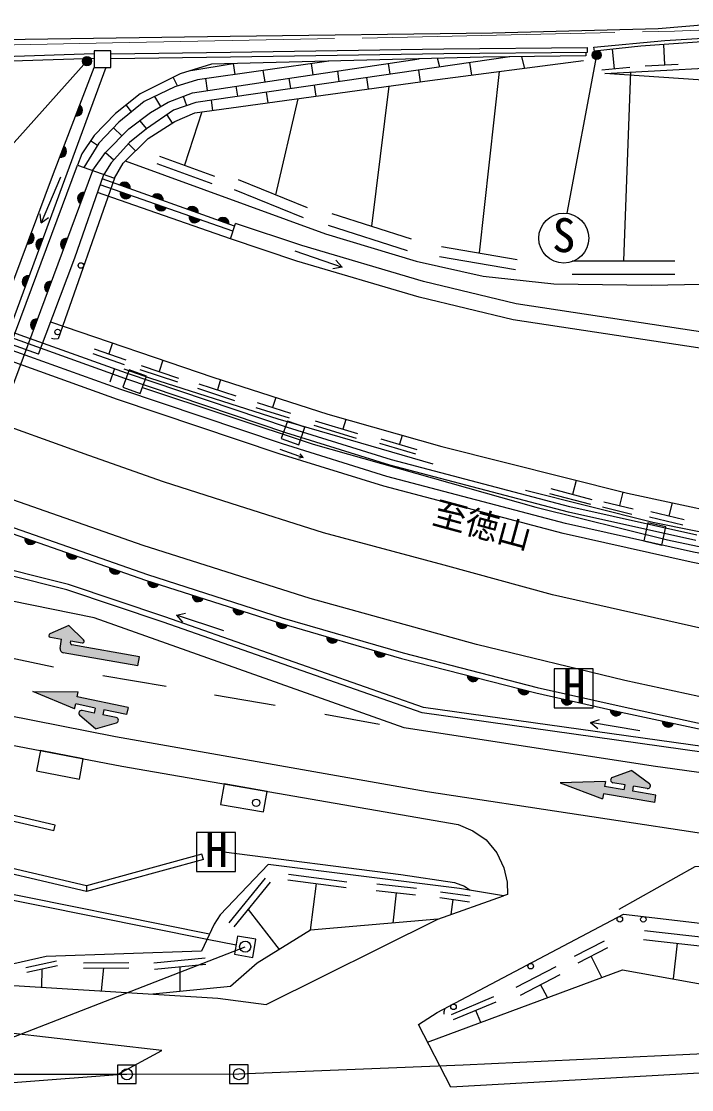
# Model space of a CAD drawing. Units: millimetres at full size, sheet at 1:1000; details may follow other scales. Extents: x -26383562 to 680000, y -222580654 to 380000.
# Drawn here: x 208069 to 244280, y 242516 to 300212 of the extents above; entities that cross this region are included whole.
import ezdxf
from ezdxf.enums import TextEntityAlignment as Align

# ---------------------------------------------------------------- set-up
doc = ezdxf.new("R2010")
doc.units = ezdxf.units.MM
doc.header["$LTSCALE"] = 1000
doc.linetypes.add('CHAIN', pattern=[18.5, 12, -1.5, 3.5, -1.5])
for name, color, linetype, lineweight in [('M-BGD', 7, 'Continuous', 25), ('M-BGD-EXST', 7, 'Continuous', 25), ('M-BMK', 2, 'CHAIN', 13), ('M-STR-STR3', 7, 'Continuous', 25), ('M-STR-STRC', 7, 'Continuous', 25)]:
    doc.layers.add(name, color=color, linetype=linetype, lineweight=lineweight)
doc.layers.add('M-BMK-HTXT', color=7, linetype='Continuous')
doc.styles.add('ＭＳ ゴシック', font='')
doc.styles.get('ＭＳ ゴシック').set_extended_font_data('MS Gothic')

msp = doc.modelspace()

# ---------------------------------------------------------------- hatches: boundary and pattern name
at = {"layer": 'M-BGD'}
for points in [[(211222, 295695), (210998, 295111, 0.84072)], [(210361, 293455), (210136, 292871, 0.84072)], [(213366, 291375), (213955, 291164, 0.84072)], [(211264, 290379), (211482, 290966, 0.84072)], [(213997, 290798), (213406, 291004, 0.84072)], [(215133, 290741), (215722, 290529, 0.84072)], [(215892, 290138), (215301, 290344, 0.84072)], [(217027, 290061), (217616, 289849, 0.84072)], [(217719, 289502), (217128, 289708, 0.84072)], [(218686, 289465), (219275, 289253, 0.84072)], [(208603, 288792), (208384, 288206, 0.84072)], [(210341, 287895), (210559, 288481, 0.84072)], [(209005, 287881), (209221, 288469, 0.84072)], [(208265, 285872), (208481, 286459, 0.84072)], [(209481, 285581), (209699, 286168, 0.84072)], [(208725, 283548), (208943, 284134, 0.84072)], [(208842, 272114), (208251, 272321, 0.84072)], [(211102, 271324), (210511, 271531, 0.84072)], [(213422, 270513), (212832, 270720, 0.84072)], [(215489, 269812), (214893, 270002, 0.84072)], [(217899, 269042), (217302, 269233, 0.84072)], [(220107, 268337), (219511, 268528, 0.84072)], [(222439, 267602), (221841, 267784, 0.84072)], [(225158, 266812), (224557, 266987, 0.84072)], [(227745, 266059), (227144, 266234, 0.84072)], [(232766, 264739), (232160, 264895, 0.84072)], [(235513, 264033), (234907, 264189, 0.84072)], [(237853, 263494), (237242, 263632, 0.84072)], [(240491, 262899), (239880, 263037, 0.84072)], [(243302, 262294), (242691, 262426, 0.84072)]]:
    msp.add_hatch(color=256, dxfattribs=at).paths.add_polyline_path(points)
at = {"layer": 'M-BGD-EXST'}
for points in [[(211395, 297947, 1), (211834, 298186, 0.41421), (211495, 298286, 0.41421)], [(238929, 298274, 1), (239368, 298513, 0.41421), (239029, 298613, 0.41421)]]:
    msp.add_hatch(color=256, dxfattribs=at).paths.add_polyline_path(points)
at = {"layer": 'M-STR-STRC'}
for points in [[(210738, 266753), (211348, 266646, 0.74206), (211434, 266817), (210629, 267584), (209612, 267136, 0.74206), (209635, 266946), (210245, 266839), (210159, 266346, 0.41388), (210322, 266115), (214366, 265407), (214452, 265900), (210802, 266539, -0.41421), (210721, 266654)], [(212462, 262761), (212518, 263030), (213757, 262773), (213837, 263162), (211085, 263733), (211141, 264002), (208697, 264025), (210948, 263074), (211004, 263344), (212061, 263125), (212005, 262855), (211349, 262991, 0.77336), (211221, 262731), (212066, 262000), (213200, 262318, 0.78564), (213190, 262610)], [(241148, 258902), (241882, 258779, 0.78564), (241996, 259047), (241054, 259754), (240002, 259379, 0.77336), (240027, 259089), (240688, 258979), (240643, 258707), (239578, 258886), (239623, 259157), (237181, 259085), (239467, 258222), (239512, 258494), (242285, 258029), (242351, 258421), (241103, 258630)]]:
    msp.add_hatch(color=256, dxfattribs=at).paths.add_polyline_path(points)

# ---------------------------------------------------------------- linework, layer by layer
at = {"layer": 'M-BGD'}
for p, q in [((242757, 298954), (242818, 297865)), ((235091, 298304), (235244, 297675)), ((238659, 298548), (238656, 298798)), ((239989, 298709), (240087, 297657)), ((217224, 297558), (219511, 297938)), ((219511, 297938), (219595, 297349)), ((223832, 297332), (223747, 297936)), ((227993, 297358), (227905, 297943)), ((230673, 297747), (230556, 298216)), ((232397, 297306), (232299, 297983)), ((239437, 297596), (240937, 297736)), ((241761, 297806), (243556, 297907)), ((216508, 296728), (216275, 297191)), ((221237, 296942), (221127, 297566)), ((222626, 296580), (222542, 297138)), ((225247, 296960), (225161, 297531)), ((226825, 296557), (226735, 297176)), ((229634, 296943), (229541, 297583)), ((233882, 297499), (232804, 287703)), ((240975, 297479), (240601, 287276)), ((218125, 296477), (218033, 297128)), ((219757, 296164), (219675, 296709)), ((223990, 296168), (223903, 296765)), ((227922, 296708), (226978, 289150)), ((215265, 296156), (215583, 295612)), ((216813, 296164), (216991, 295660)), ((221403, 295812), (221319, 296391)), ((223000, 296032), (221801, 290851)), ((214019, 295325), (213728, 295698)), ((218319, 295955), (218396, 295399)), ((214453, 294855), (214828, 294416)), ((215927, 295163), (216213, 294719)), ((217820, 295320), (216879, 292441)), ((213049, 294460), (213494, 294029)), ((212183, 293505), (211806, 293758)), ((212619, 293126), (213069, 292725)), ((213835, 293609), (214243, 293224)), ((215382, 292534), (218361, 291454)), ((215526, 292932), (218505, 291851)), ((204992, 273506), (211926, 292158)), ((219498, 288882), (212323, 291381)), ((219584, 289143), (212437, 291709)), ((219787, 291672), (223516, 290151)), ((219359, 288467), (212179, 290968)), ((219566, 291131), (223295, 289610)), ((224838, 289833), (229119, 288467)), ((209140, 289322), (209543, 289627)), ((219359, 288467), (219636, 289298)), ((224635, 289198), (228916, 287831)), ((230758, 288061), (234851, 287345)), ((230663, 287520), (234756, 286803)), ((225395, 286942), (225062, 287323)), ((237831, 287273), (243370, 287279)), ((237832, 286554), (243371, 286559)), ((212991, 282845), (212786, 282256)), ((211922, 282274), (213628, 281679)), ((212010, 282526), (213716, 281932)), ((214544, 281619), (216566, 280946)), ((215718, 281913), (215513, 281297)), ((212860, 280741), (213108, 281434)), ((214475, 281412), (216497, 280739)), ((217665, 280643), (219658, 279984)), ((218822, 280861), (218662, 280314)), ((217582, 280393), (219576, 279734)), ((221808, 279899), (221639, 279362)), ((220733, 279366), (222533, 278800)), ((220813, 279621), (222613, 279055)), ((225595, 278715), (225435, 278193)), ((223876, 278404), (226149, 277710)), ((223950, 278646), (226223, 277952)), ((227485, 277667), (229436, 277094)), ((228637, 277854), (228495, 277370)), ((227413, 277422), (229363, 276849)), ((223299, 276665), (223133, 276856)), ((238046, 275420), (237844, 274664)), ((236607, 274717), (238817, 274129)), ((236676, 274975), (238886, 274387)), ((240570, 274786), (240389, 274059)), ((239540, 274270), (241119, 273877)), ((243224, 274211), (243056, 273514)), ((239473, 273997), (241051, 273604)), ((242083, 273748), (243872, 273317)), ((242012, 273453), (243801, 273022)), ((216442, 268144), (216778, 267767)), ((238820, 262338), (239211, 262017)), ((217822, 255236), (211588, 253528)), ((217901, 254947), (217822, 255236)), ((217901, 254947), (211594, 253219)), ((219302, 251531), (221251, 253938)), ((222495, 254145), (225649, 253746)), ((219573, 251312), (221521, 253719)), ((222457, 253841), (225610, 253442)), ((223688, 251128), (224006, 253645)), ((227274, 253633), (229410, 253390)), ((227233, 253272), (229369, 253029)), ((228158, 251513), (228344, 253145)), ((230670, 252884), (232281, 252666)), ((230713, 253207), (232324, 252989)), ((231282, 251973), (231391, 252786)), ((222013, 250087), (220331, 252249)), ((241732, 251104), (245399, 250703)), ((219669, 250317), (218100, 250632)), ((237959, 249723), (239577, 250546)), ((241679, 250620), (245346, 250219)), ((243303, 248494), (243514, 250419)), ((202417, 243342), (220162, 250236)), ((238142, 249364), (239759, 250187)), ((208309, 249114), (209975, 249464)), ((211429, 249363), (213875, 249378)), ((215234, 249362), (217992, 249631)), ((215267, 249022), (218026, 249292)), ((239429, 248576), (238845, 249722)), ((208362, 248862), (210028, 249212)), ((209181, 248047), (209195, 249037)), ((211431, 249083), (213876, 249099)), ((212405, 247844), (212524, 249090)), ((216649, 247820), (216646, 249157)), ((234805, 248044), (236958, 249166)), ((235026, 247620), (237179, 248742)), ((236488, 247484), (236120, 248190)), ((231300, 246581), (233597, 247538)), ((231419, 246296), (233716, 247253)), ((232884, 246145), (232614, 246794))]:
    msp.add_line(p, q, dxfattribs=at)
for points in [[(282467, 266293), (276825, 266781), (267495, 267723), (258905, 268933), (252931, 269973), (244373, 271552), (237473, 273094), (227807, 275635), (222168, 277387), (213447, 280324), (205702, 283102), (199301, 285641), (188766, 290205), (179778, 294514), (173385, 297908), (166280, 301852), (151637, 310760), (145598, 314868), (141368, 317826), (137336, 320767), (131533, 325280), (124223, 331299), (118744, 336060), (113198, 341180)], [(208993, 282235), (205806, 283378), (199414, 285914), (188889, 290474), (179911, 294777), (173526, 298167), (166428, 302108), (151797, 311008), (145766, 315111), (141539, 318066), (137514, 321003), (131718, 325511), (124414, 331524), (118942, 336280), (113432, 341366)], [(244506, 272175), (237623, 273712), (227982, 276247), (222364, 277993), (213656, 280925), (205926, 283697), (199545, 286229), (189030, 290784), (180065, 295082), (173689, 298467), (166599, 302403), (151982, 311295), (145960, 315391), (141738, 318343), (137719, 321275), (131931, 325777), (124634, 331785), (119169, 336534), (114244, 341080)], [(244567, 272462), (237693, 273998), (228063, 276530), (222455, 278272), (213753, 281203), (206030, 283972), (199658, 286501), (189152, 291052), (180197, 295344), (173829, 298725), (166747, 302657), (152141, 311542), (146126, 315633), (141908, 318583), (137896, 321510), (132114, 326006), (124824, 332009), (119365, 336753), (114462, 341279)], [(141119, 308101), (142331, 307273), (148859, 302821), (152157, 300665), (155452, 298558), (157798, 297071), (163063, 293858), (166433, 291924), (173738, 287884), (176878, 286234), (183544, 282998), (189522, 280178), (194335, 278041), (200695, 275427), (207313, 272976), (214878, 270332), (222161, 268006), (228693, 266105), (235943, 264242), (240532, 263207), (245420, 262155)], [(140945, 307846), (142157, 307018), (148688, 302564), (151989, 300406), (155286, 298297), (157635, 296809), (162905, 293592), (166281, 291654), (173591, 287612), (176738, 285958), (183411, 282719), (189393, 279897), (194214, 277757), (200582, 275139), (207209, 272685), (214780, 270038), (222071, 267710), (228611, 265807), (235870, 263941), (240465, 262905), (245354, 261852)], [(239024, 298610), (238992, 298812), (242824, 299170), (248104, 299499), (252037, 299836), (253832, 300051)], [(386676, 292523), (386675, 292213), (382276, 291875), (376191, 291480), (371720, 291276), (363096, 291205), (356748, 291301), (350782, 291529), (343976, 291985), (339438, 292382), (333462, 293485), (324052, 295057), (316347, 296280), (307740, 297349), (300790, 298033), (292903, 298706), (285391, 299173), (278964, 299467), (272470, 299686), (264723, 299790), (255551, 299697), (249132, 299407), (241540, 298868), (239024, 298610)], [(212000, 298453), (193152, 297837), (176864, 297409)], [(238562, 298547), (238566, 298348), (233024, 298277), (218333, 297909), (216641, 297375), (214495, 296297), (213146, 295244), (212005, 294055), (211335, 293058), (211095, 292449)], [(234458, 298296), (217486, 295835), (216297, 295415), (214828, 294416), (213918, 293676), (212929, 292568), (212521, 291950)], [(212900, 298455), (219367, 298554), (230895, 298729), (238656, 298798)], [(212900, 298205), (219371, 298304), (230898, 298479), (238659, 298548)], [(212000, 298203), (193159, 297587), (176871, 297159)], [(203149, 274188), (209802, 292003), (212000, 297716)], [(212624, 297716), (206176, 280196), (203750, 273966)], [(224678, 298068), (217576, 297063), (216367, 296684), (214698, 295885), (213339, 294766), (212260, 293627), (211440, 292328)], [(211930, 292170), (212619, 293126), (213869, 294416), (215037, 295294), (215996, 295853), (217317, 296356), (222453, 297125), (229555, 298190)], [(213092, 291750), (213561, 292560), (214925, 293889), (216359, 294812), (217436, 295267), (230132, 297012), (238435, 298090)], [(437153, 296277), (434501, 296418), (395460, 290497), (360705, 283273), (350837, 281235), (332252, 278609), (327342, 278228), (319942, 277882), (312305, 277425), (304752, 277314), (296815, 277393), (287396, 277777), (282910, 278058), (271466, 279525), (251158, 282468), (234806, 284952), (229788, 286157), (223223, 288104), (219636, 289298)], [(437315, 295718), (434497, 295793), (395598, 289868), (360766, 282715), (350934, 280696), (332236, 277907), (327338, 277552), (319972, 277163), (312349, 276640), (304759, 276438), (296793, 276517), (287351, 276902), (282826, 277185), (271347, 278657), (251030, 281601), (234638, 284092), (229561, 285310), (222960, 287268), (219359, 288467)], [(213679, 292675), (224506, 288743), (229395, 287256), (233017, 286449), (236829, 286031), (242095, 285963), (248385, 286098), (265311, 286904), (284360, 287741), (291127, 287840), (295291, 287744), (304788, 287954), (325117, 288501), (339539, 288491), (350126, 289273), (368997, 290893), (371720, 291276)], [(204150, 273818), (211095, 292449), (213092, 291750)], [(208993, 282235), (210952, 287445), (212521, 291950)], [(210189, 291805), (209140, 289322), (209078, 289824)], [(213092, 291750), (210059, 283060), (209849, 283048), (209706, 283090)], [(222844, 287814), (225395, 286942), (224899, 286844)], [(453130, 284771), (432828, 276509), (420259, 271762), (405269, 266213), (397016, 263552), (389388, 261471), (382024, 259536), (372885, 257405), (365112, 255809), (349474, 253085), (338013, 251693), (331557, 251065), (327811, 250840), (318106, 250244), (301863, 249865), (287125, 250295), (281551, 250590), (277537, 250918), (265342, 252214), (251534, 253855), (245287, 254597), (244448, 254546), (240340, 252244)], [(209651, 283985), (218421, 280991), (224630, 278989), (230792, 277244), (240817, 274724), (248356, 273117), (256162, 271693), (263687, 270638), (271363, 269719), (276592, 269162), (280171, 268955), (283456, 267687)], [(230310, 276296), (221939, 278721), (215064, 280920), (213629, 281434)], [(214607, 280433), (223829, 277372), (235871, 273979), (242978, 272207), (250483, 270632), (255093, 269820), (263076, 268563), (270752, 267574), (271858, 267451)], [(222025, 277104), (223299, 276665), (223051, 276617)], [(283456, 267687), (273800, 268343), (267781, 268976), (259309, 270112), (248695, 271827), (242177, 273138), (235303, 274880)], [(157198, 268261), (157292, 269410), (157405, 270047), (157693, 270538), (158235, 271105), (158959, 271554), (159745, 271819), (160530, 271829), (161091, 271727), (173678, 268600), (188968, 264704), (199293, 262698), (213505, 259983), (231666, 256828), (232459, 256498), (233173, 256007), (233749, 255314), (234130, 254500), (234307, 253727), (234325, 253046), (234125, 252983)], [(255268, 259356), (244954, 260733), (229726, 262867), (215726, 267767), (210529, 269518), (200985, 271901)], [(255162, 259673), (244995, 261030), (229797, 263160), (215823, 268051), (210613, 269806), (201057, 272192)], [(219001, 267297), (216442, 268144), (216937, 268247)], [(241479, 261897), (238820, 262338), (239294, 262515)], [(218100, 250632), (205825, 253100), (189490, 256534), (190180, 259412)], [(218231, 250912), (205886, 253393), (189853, 256764), (190472, 259342)], [(219005, 255368), (228561, 254134), (231463, 253695), (232015, 253513), (232324, 253281)], [(230573, 251722), (234125, 252983), (231731, 253379), (221407, 254673), (218815, 251957), (218484, 251448), (217796, 249986), (209405, 249707), (203597, 248398)], [(257386, 245424), (245981, 243474), (231278, 242653), (229522, 246029), (230528, 246690), (240602, 251990), (249494, 250950), (262313, 249229), (273045, 248071), (280655, 247446), (285659, 247057), (295679, 246651), (302333, 246636), (310991, 246640), (318415, 246919), (327610, 247403), (334054, 247973), (338218, 248287), (345624, 249245), (353954, 250431), (363061, 251876), (370585, 253381), (376924, 254734)], [(186471, 242516), (203372, 242584), (213268, 243341), (215659, 244631), (201506, 246247), (201848, 248509), (218686, 247448), (221302, 247109), (230573, 251722), (223688, 251128), (220816, 249343), (219373, 248095), (215166, 247670)], [(230016, 245080), (240544, 248990), (257342, 245968)], [(230912, 246593), (230909, 246729), (230967, 246921)], [(245710, 244487), (231938, 243840), (219822, 243350), (213768, 243341), (202417, 243342)]]:
    msp.add_lwpolyline(points, dxfattribs=at)
for points in [[(212000, 297716), (212900, 297716), (212900, 298616), (212000, 298616)], [(239595, 297405), (248283, 297870), (258615, 298170), (267339, 298288), (276236, 298238), (286843, 297684), (299267, 297035), (309054, 296039), (320910, 294616), (310724, 293844), (299236, 294796), (290664, 295395), (283566, 295770), (276689, 295994), (267084, 296163), (254536, 296027), (245701, 296986)], [(213550, 280450), (214492, 280113), (214829, 281054), (213888, 281391)], [(222111, 277677), (223055, 277347), (223385, 278291), (222441, 278621)], [(241701, 272149), (242677, 271931), (242895, 272907), (241919, 273125)], [(208889, 259726), (211204, 259283), (211414, 260382), (209099, 260825)], [(218827, 257922), (221149, 257519), (221341, 258621), (219019, 259025)], [(219587, 249824), (220574, 249661), (220737, 250648), (219750, 250811)], [(213268, 242841), (214268, 242841), (214268, 243841), (213268, 243841)], [(219322, 242850), (220322, 242850), (220322, 243850), (219322, 243850)]]:
    msp.add_lwpolyline(points, close=True, dxfattribs=at)
for centre, radius in [((211285, 287027), 150), ((210029, 283431), 150), ((220752, 258010), 200), ((240403, 251716), 150), ((241670, 251714), 150), ((220162, 250236), 300), ((235587, 249182), 150), ((231418, 246989), 150), ((213768, 243341), 300), ((219822, 243350), 300)]:
    msp.add_circle(centre, radius, dxfattribs=at)
for centre, start, end in [((211059, 295423), 258.84609, 59.06382), ((210197, 293183), 258.84609, 59.06382), ((213642, 291218), 350.13815, 150.35588), ((211424, 290654), 79.49904, 239.71677), ((213719, 290953), 170.68864, 330.90637), ((215409, 290584), 350.13815, 150.35588), ((215614, 290293), 170.68864, 330.90637), ((217303, 289904), 350.13815, 150.35588), ((217442, 289656), 170.68864, 330.90637), ((218963, 289308), 350.13815, 150.35588), ((208442, 288518), 259.41351, 59.63124), ((210501, 288169), 79.49904, 239.71677), ((209164, 288156), 79.68567, 239.9034), ((208424, 286147), 79.68567, 239.9034), ((209641, 285856), 79.49904, 239.71677), ((208885, 283822), 79.49904, 239.71677), ((208565, 272269), 170.62053, 330.83826), ((210824, 271479), 170.62053, 330.83826), ((213145, 270668), 170.62053, 330.83826), ((215208, 269959), 172.18047, 332.3982), ((217617, 269190), 172.18047, 332.3982), ((219825, 268484), 172.18047, 332.3982), ((222156, 267745), 173.03629, 333.25402), ((224872, 266952), 173.66637, 333.88411), ((227460, 266199), 173.66637, 333.88411), ((232476, 264870), 175.47571, 335.69344), ((235223, 264164), 175.47571, 335.69344), ((237559, 263616), 177.18797, 337.40571), ((240198, 263021), 177.18797, 337.40571), ((243008, 262413), 177.73998, 337.95771)]:
    msp.add_arc(centre, 318, start, end, dxfattribs=at)
at = {"layer": 'M-BGD-EXST'}
for p, q in [((239149, 298394), (237542, 289847)), ((211614, 298067), (204412, 290041)), ((238953, 265245), (236853, 265245)), ((236853, 265245), (236853, 263145)), ((238953, 263145), (238953, 265245)), ((236853, 263145), (238953, 263145)), ((219634, 256406), (217534, 256406)), ((217534, 256406), (217534, 254306)), ((219634, 254306), (219634, 256406)), ((217534, 254306), (219634, 254306))]:
    msp.add_line(p, q, dxfattribs=at)
for centre, radius in [((211614, 298067), 250), ((239149, 298394), 250), ((237374, 288508), 1350)]:
    msp.add_circle(centre, radius, dxfattribs=at)
at = {"layer": 'M-BMK'}
msp.add_lwpolyline([(65689, 297256), (82606, 296314), (93064, 295776), (92978, 297579), (120434, 297690), (158721, 298085), (166226, 298055), (212989, 299058), (228131, 299338), (243351, 299690), (250357, 299957)], dxfattribs=at)
at = {"layer": 'M-STR-STR3'}
for p, q in [((209828, 256500), (209896, 256792)), ((211588, 253528), (211594, 253219))]:
    msp.add_line(p, q, dxfattribs=at)
for points in [[(211588, 253528), (197838, 256741), (188581, 258786), (176616, 261588), (165714, 264048), (159233, 265746), (148000, 268670), (138894, 271052), (129987, 273436), (114499, 277530), (112162, 278045), (106943, 279142), (98793, 280795), (83328, 283854), (77362, 287331)], [(211594, 253219), (197772, 256449), (188514, 258494), (176549, 261295), (165643, 263756), (159158, 265456), (147925, 268380), (138817, 270762), (129909, 273146), (114429, 277238), (112099, 277752), (106882, 278849), (98734, 280501), (83221, 283570), (77211, 287072)], [(209828, 256500), (193507, 260301), (190538, 261058), (178810, 263748), (175545, 264497), (166880, 266489), (159648, 268293), (150997, 270271)], [(209896, 256792), (193578, 260592), (190609, 261350), (178877, 264041), (175612, 264789), (166950, 266781), (159718, 268585), (151064, 270563)]]:
    msp.add_lwpolyline(points, dxfattribs=at)
at = {"layer": 'M-STR-STRC'}
for p, q in [((210629, 267584), (209612, 267136)), ((211434, 266817), (210629, 267584)), ((209635, 266946), (210245, 266839)), ((210159, 266346), (210245, 266839)), ((210721, 266654), (210738, 266753)), ((210738, 266753), (211348, 266646)), ((214366, 265407), (210322, 266115)), ((214452, 265900), (210802, 266539)), ((214366, 265407), (214452, 265900)), ((212478, 264887), (215891, 264304)), ((208697, 264025), (211141, 264002)), ((210948, 263074), (208697, 264025)), ((211085, 263733), (211141, 264002)), ((213837, 263162), (211085, 263733)), ((218509, 263840), (221772, 263272)), ((210948, 263074), (211004, 263344)), ((212061, 263125), (211004, 263344)), ((212061, 263125), (212005, 262855)), ((213837, 263162), (213757, 262773)), ((212066, 262000), (211221, 262731)), ((212005, 262855), (211349, 262991)), ((212518, 263030), (212462, 262761)), ((213190, 262610), (212462, 262761)), ((213757, 262773), (212518, 263030)), ((224468, 262793), (227416, 262255)), ((212066, 262000), (213200, 262318)), ((241054, 259754), (240002, 259379)), ((241054, 259754), (241996, 259047)), ((239623, 259157), (237181, 259085)), ((237181, 259085), (239467, 258222)), ((239623, 259157), (239578, 258886)), ((240688, 258979), (240027, 259089)), ((239512, 258494), (239467, 258222)), ((242285, 258029), (239512, 258494)), ((240643, 258707), (239578, 258886)), ((240643, 258707), (240688, 258979)), ((241103, 258630), (241148, 258902)), ((242351, 258421), (241103, 258630)), ((241882, 258779), (241148, 258902)), ((242285, 258029), (242351, 258421))]:
    msp.add_line(p, q, dxfattribs=at)
for points in [[(252796, 269263), (244256, 271008), (237341, 272553), (227654, 275100), (221997, 276858), (213264, 279798), (205505, 282581), (199088, 285127), (188535, 289699), (179527, 294017), (173119, 297419), (166000, 301371), (151336, 310292), (145282, 314409), (141044, 317373), (137002, 320323), (131185, 324846), (123864, 330874), (118373, 335646), (112451, 341113)], [(248671, 262884), (240669, 264608), (232661, 266556), (223668, 269047), (214657, 271901), (205492, 275108), (198113, 277926), (187616, 282361), (174586, 288753), (163405, 294778), (155973, 299176), (148635, 303800), (138170, 310917), (128124, 318341), (119767, 325045), (110727, 332934), (102484, 340810)], [(244839, 267421), (236760, 269238), (230910, 270843), (224387, 272588), (219408, 274174), (215754, 275337), (211712, 276773), (209273, 277639), (202656, 280023), (196894, 282377), (192420, 284293), (186273, 286928), (180116, 289892), (174951, 292463), (169179, 295645), (163564, 298857), (156627, 302964), (151349, 306297)], [(181675, 298594), (195620, 298890), (208281, 299256), (219353, 299413), (233526, 299601), (242466, 299832), (250359, 300492)], [(209813, 265327), (185152, 270559), (163047, 275984)], [(254812, 258247), (242210, 259986), (228746, 262065), (211998, 267996), (199576, 270509), (185341, 273578)], [(246592, 256076), (229987, 258605), (213155, 261570), (192634, 265630), (171390, 270593), (162298, 272885), (161588, 273064), (160964, 273151), (160122, 273043), (159664, 272881), (158762, 272185)]]:
    msp.add_lwpolyline(points, dxfattribs=at)
for centre, radius, start, end in [((209652, 267044), 100, 113.76312, 260.07305), ((210819, 266637), 100, 170.07305, 260.07305), ((211365, 266745), 100, 260.07305, 46.38299), ((210356, 266312), 200, 170.1374, 260.07305), ((211319, 262844), 150, 78.28831, 229.15648), ((213160, 262463), 150, 285.66965, 78.28831), ((240052, 259237), 150, 109.62882, 260.49699), ((241906, 258927), 150, 260.49699, 53.11564)]:
    msp.add_arc(centre, radius, start, end, dxfattribs=at)

# ---------------------------------------------------------------- texts
at = {"layer": 'M-BGD-EXST', "style": 'ＭＳ ゴシック'}
msp.add_text('S', height=1833, rotation=358.508, dxfattribs=at).set_placement((236719, 287215), align=Align.BOTTOM_LEFT)
for p in [(237305, 262837), (217987, 253998)]:
    msp.add_text('H', height=1833, dxfattribs=at).set_placement(p, align=Align.BOTTOM_LEFT)
at = {"layer": 'M-BMK-HTXT', "style": 'ＭＳ ゴシック'}
msp.add_text('至徳山', height=1320, rotation=344.854, dxfattribs=at).set_placement((230097, 272702), align=Align.BOTTOM_LEFT)

doc.saveas('drawing.dxf')
